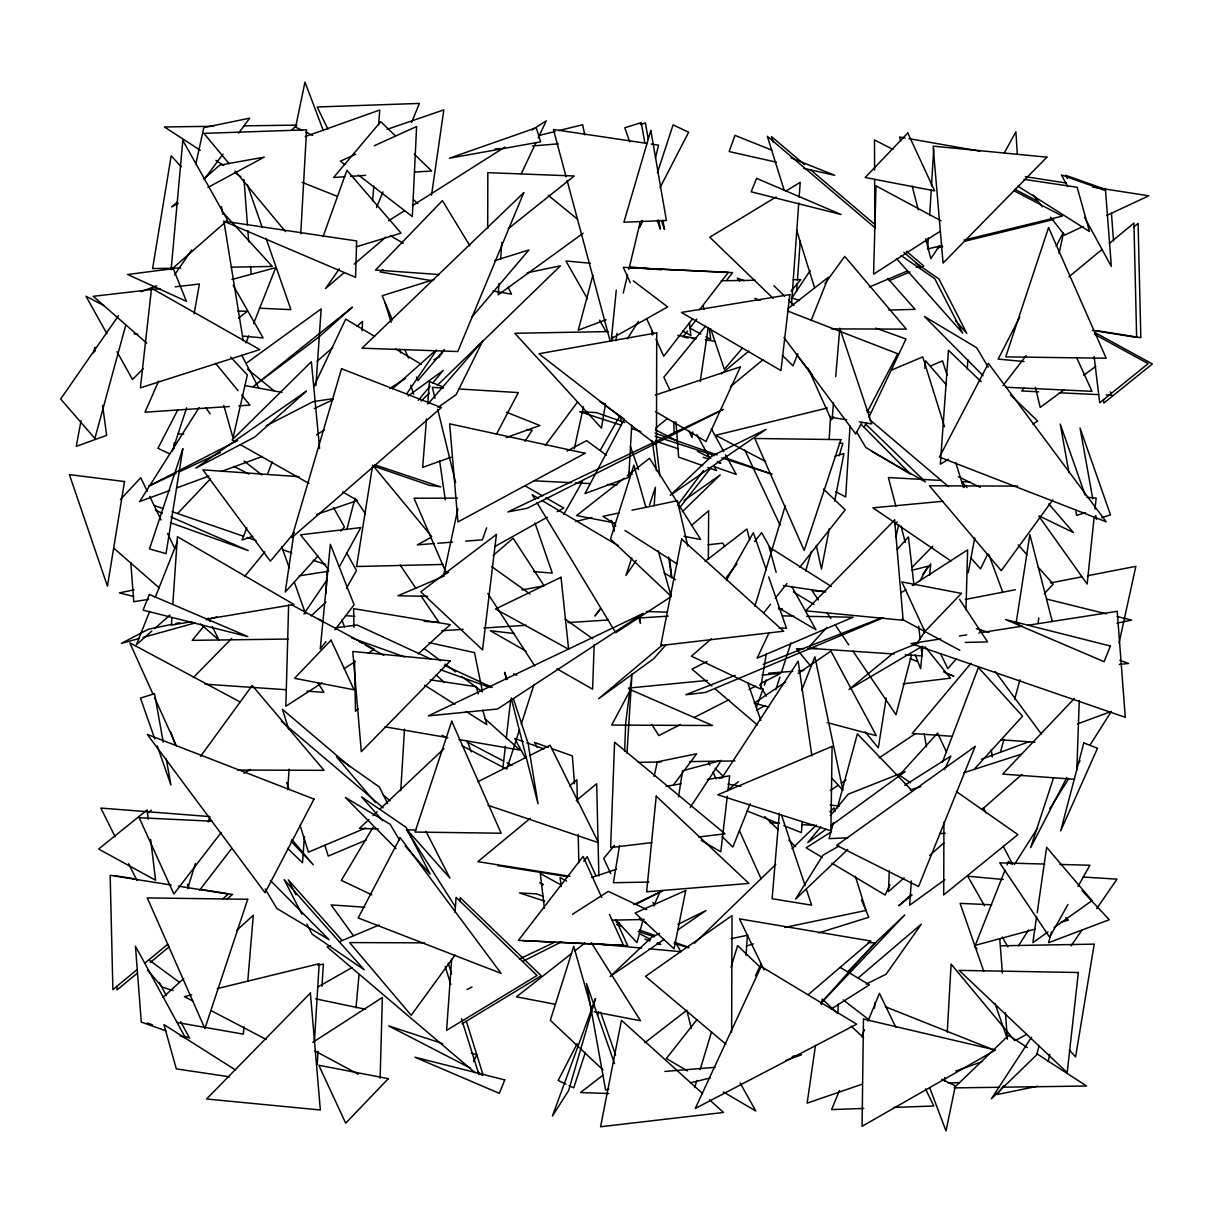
<?xml version="1.0" encoding="UTF-8"?>
<svg xmlns="http://www.w3.org/2000/svg" width="1213" height="1213" viewBox="0 0 1213 1213"><rect width="100%" height="100%" fill="white"/><g stroke="black" fill="none" stroke-linecap="round" stroke-linejoin="round"><path stroke-width="1.5" d="M487.702 228.423L487.823 172.655L574.234 175.991L508.202 228.757M731.636 1032.081L732.03 915.542L645.498 976.389L725.844 1044.166M943.941 822.141L943.699 894.936L1017.904 834.589L956.375 791.558M708.347 559.284L708.65 510.718L691.41 525.502M288.633 605.075L285.843 706.254L322.188 682.828M380.124 1078.327L382.353 997.511L312.833 1042.316M965.973 609.866L967.625 549.898L912.312 585.545M173.975 448.598L174.172 442.957M594.173 644.376L592.611 689.196L556.919 668.803M1076.826 770.043L1079.267 700.538M624.65 751.302L625.696 722.963L632.003 673.912L626.969 753.243M362.141 330.8L362.505 321.415L356.834 326.403M889.281 870.934L888.477 891.585L904.094 877.878M326.039 593.218L327.01 570.686M837.865 1013.325L838.304 1003.939M300.733 233.806L306.586 129.836L203.89 133.369L229.09 163.71M631.715 425.202L628.774 477.3L585.015 493.585L624.24 419.364M944.518 1081.268L944.73 1077.493M947.277 1032.127L951.098 964.077L1014.705 1040.633M314.425 1041.709L319.186 963.713L217.203 988.625M317.245 1064.286L318.033 1051.277M321.991 986.29L323.355 964.017L317.897 965.351M400.745 790.785L404.505 729.134M829.192 438.833L830.556 416.423M850.025 425.945L845.688 496.951L835.666 491.705M928.309 237.854L927.627 248.983L942.198 245.435M929.674 215.565L931.25 189.577M931.478 185.862L933.752 148.714M171.912 617.569L171.397 625.089L191.836 621.663M172.807 604.408L177.401 536.707L294.016 604.499L206.695 619.161M315.926 385.522L321.172 308.906L246.178 363.309M498.983 283.615L498.209 294.85L583.195 233.199M500.651 259.264L501.803 242.403M654.141 505.897L655.429 487.292L649.516 504.942M746.04 955.313L747.451 934.707M911.327 880.926L909.659 905.232L944.851 879.698M287.648 789.708L289.119 769.163M304.387 836.606L302.522 862.777L287.557 848.342M451.661 959.195L446.596 1030.368L537.056 975.479L456.073 897.393L455.011 912.388M459.985 901.441L460.243 897.696L541.225 975.768L462.077 1023.802M791.543 304.069L798.76 202.935M799.155 197.325L800.216 182.344L785.69 191.169M796.653 291.256L797.184 283.766M797.457 280.021L800.262 240.69M967.201 369.101L967.868 359.761M372.618 200.858L373.786 186.014M378.608 124.818L379.775 109.989L305.176 136.599M426.506 418.849L422.685 467.369L451.1 457.225M427.689 403.929L429.463 381.534L443.488 387.129M802.263 821.413L801.368 832.603L783.841 825.613M874.497 1008.139L874.937 1002.575M243.98 1026.592L243.343 1034.143L177.098 1022.498M247.77 981.317L253.29 915.284L236.626 930.432M779.337 813.195L772.12 898.727L811.633 905.171L806.311 889.22M833.528 402.595L832.27 417.469L846.644 419.819M835.727 376.576L839.805 328.223L871.798 423.928L859.229 421.866M355.985 1007.867L359.093 974.206M922.805 646.241L920.637 668.681L915.209 654.868M924.063 633.141L924.427 629.411M929.658 575.174L930.735 563.954L922.835 574.295M616.295 290.089L611.428 338.609L667.681 306.889L633.307 280.87M924.837 368.267L925.595 360.792L946.534 385.112M1094.202 516.708L1087.151 584.014L1038.813 516.162M1094.99 509.233L1096.173 498.012L1086.939 497.391M502.834 768.375L505.381 746.131M506.23 738.717L510.688 699.78M727.3 796.213L720.795 851.814L701.22 840.382M727.952 790.649L729.68 775.82L707.255 779.519M1038.116 623.437L1038.768 617.933M431.494 195.399L443.837 109.867L386.992 129.397M815.47 1045.485L807.145 1103.133L862.216 1084.21M821.383 1004.591L822.187 999.012L837.379 1013.234M1036.645 916.467L1032.87 942.637L1048.032 931.872M1037.191 912.737L1046.637 847.311L1092.034 900.653L1054.112 927.566M293.531 535.812L285.252 592.02L318.003 556.039M692.805 431.858L691.986 437.438L688.863 430.751M700.25 381.504L708.24 327.419M678.537 796.774L682.57 770.771L721.28 760.399L690.303 807.327M372.391 467.005L356.561 566.516L443.23 564.439M886.218 698.082L878.303 747.845L865.066 731.818M605.454 403.944L601.466 428.128L514.812 333.272L608.092 331.589M615.886 340.717L617.114 333.287M619.54 845.522L613.414 882.715L648.864 882.063M766.373 653.489L760.506 688.984L691.395 656.172L711.364 638.826M194.125 313.788L199.387 284.024L175.172 286.829M81.044 420.714L76.252 446.369L106.653 435.361L102.605 405.415M93.735 352.892L94.766 347.388L95.266 351.133M968.186 572.763L974.752 537.92M829.298 528.716L821.444 569.064L816.288 545.365M834.665 501.212L843.945 453.526L834.999 456.209M457.832 509.051L443.67 575.068L448.613 572.309M195.869 163.816L203.829 127.577L249.696 118.192L238.597 133.127M574.295 448.643L583.483 406.81M654.125 776.396L657.325 761.84L696.641 753.804L673.321 785.175M1059.055 253.426L1063.513 233.078M1119.083 642.86L1135.853 566.335L1087.652 575.705M1048.168 1061.572L1049.761 1054.34M895.816 537.541L898.651 524.653M611.898 340.656L612.777 337.002M623.224 293.137L627.591 274.866M628.895 269.392L640.221 221.888M655.475 157.933L658.523 145.135L651.154 144.044M346.994 529.035L354.499 500.059M911.509 654.99L896.013 714.745L852.982 651.123M1039.056 1045.864L1036.706 1054.81L991.385 1098.826L1031.535 1037.191M592.899 275.078L578.283 330.179L606.045 319.686M643.117 919.499L636.992 942.607L615.598 919.757M1051.444 931.857L1048.578 942.668L1109.289 919.727L1082.193 890.782M1000.543 751.954L1003.924 739.308M1014.584 699.613L1019.906 679.765M833.467 822.399L829.07 838.653L847.811 837.789M837.364 807.949L857.364 733.895L912.237 790.891M125.727 325.251L94.887 438.469L60.65 399.016L118.586 315.562M805.69 571.02L811.452 551.233M839.199 455.83L842.868 443.23L839.153 443.291M754.85 606.348L785.281 505.669M694.7 1087.591L696.869 1080.404M700.128 1069.608L711.546 1031.854M731.09 967.14L737.61 945.579L760.642 967.686M187.651 888.629L195.445 863.429M208.257 822.005L209.925 816.607L100.831 808.07L115.129 836.727M506.837 769.042L519.513 729.604M521.256 724.237L533.932 684.799M775.82 689.757L779.898 677.142M781.657 671.729L790.967 642.89M172.443 451.009L186.62 407.856M641.692 220.569L639.357 227.665L642.814 220.963M657.385 172.731L673.094 124.878L688.635 132.247L660.115 187.484M585.348 1052.384L573.719 1087.834L569.049 1085.62M597.569 1015.175L598.737 1011.627M1053.657 777.518L1030.641 847.629L1066.849 777.533M631.806 557.859L625.908 575.508L636.325 560.315M486.64 527.807L482.365 539.846L465.656 541.119M756.412 707.543L763.129 688.62M764.342 685.193L766.176 680.038M323.022 236.732L346.903 170.29L401.048 233.123L356.152 246.846M942.38 762.264L978.421 667.468L1022.544 716.201L974.479 768.966M246.785 527.852L242.1 539.997L252.744 536.343M267.527 474.086L272.212 461.941M245.981 342.87L248.741 335.865M253.593 323.628L275.745 267.648L231.91 279.506M801.672 690.242L814.878 656.824L842.914 790.254L831.602 777.988M1005.016 870.13L975.252 945.352L1035.508 929.037M1007.093 864.884L1008.473 861.382L1011.142 863.99M149.639 611.382L136.417 644.664L151.837 631.078M155.219 597.372L177.507 541.332M797.881 353.665L793.014 365.826L782.309 355.364M811.057 320.672L828.418 277.231L788.071 308.602M750.21 803.643L732.864 847.068L722.144 836.606M376.546 207.484L382.974 191.881M411.541 122.498L419.395 103.423L317.2 106.987L327.904 129.169M839.457 1090.502L831.602 1109.577L863.762 1108.455M861.594 1036.736L864.444 1029.792M868.008 1021.119L879.44 993.371L895.907 1027.502M158.6 381.17L144.999 412.208L229.333 406.522M653.701 905.762L660.736 890.478M769.057 632.716L757.155 658.174L853.027 617.235L806.66 616.325M313.636 386.886L345.705 319.11L374.726 336.456M521.272 173.747L535.797 143.028M538.223 137.918L546.29 120.845L531.961 129.943M473.631 1061.481L476.785 1054.825L471.402 1053.051M864.02 427.507L866.446 422.412M868.872 417.302L905.99 338.988L875.801 328.117M755.426 975.828L761.082 963.88M889.933 884.853L885.126 895.027L831.921 863.216M944.457 769.633L950.871 756.078L904.746 785.311M987.867 553.719L980.544 568.882L970.597 557.692M1019.784 317.033L998.147 359.093L1024.03 361.535M1056.129 246.375L1063.058 232.911M177.78 409.903L157.948 448.294L169.608 453.814M577.191 1043.635L558.177 1080.465L565.94 1084.149M496.42 434.36L518.285 392.587L458.499 388.948M861.882 422.321L855.772 434.027L783.977 337.517M867.128 412.299L897.741 353.756L788.329 311.316M339.413 566.638L360.777 527.594L300.536 534.827L328.283 569.231M1004.303 152.914L1015.872 131.762L1017.313 153.824M919.954 580.921L928.051 566.168L911.767 570.337M1067.94 904.489L1049.639 937.194L999.739 862.852L1044.818 864.05M1077.993 886.506L1089.88 865.248L1059.844 864.444M346.463 588.229L356.501 570.459L346.478 552.658M726.344 580.375L753.364 532.643L766.252 569.837M563.711 514.433L582.376 481.637M600.101 450.493L619.691 416.074L622.208 423.216M373.104 827.175L341.308 880.38L371.8 894.815M199.175 407.523L139.677 501.545L169.896 490.416M1014.493 864.429L1037.691 827.782M1049.791 808.662L1068.956 778.382M1077.023 765.63L1080.055 760.854M1090.138 744.918L1111.32 711.455L1077.523 723.888M627.348 338.821L638.432 321.384M1018.556 945.715L1028.548 930.022M524.956 441.32L532.173 430.266L526.669 429.387M721.902 778.003L798.184 661.146L811.861 755.76M791.285 298.898L810.178 270.62M939.226 246.133L930.811 258.733L925.686 238.749M303.932 613.899L326.858 580.163M916.831 643.572L925.17 631.306M406.931 393.467L436.453 350.375M174.551 274.911L191.639 250.075M1071.094 945.852L1081.769 930.341M1096.719 908.613L1117.006 879.137L1083.103 877.044M339.352 268.846L325.478 288.573L344.113 272.698M444.443 349.556L439.045 357.213L434.027 359.7M200.615 756.321L252.198 685.497L324.053 770.346L237.687 770.058M824.992 283.524L844.733 256.398L906.323 329.132L831.39 328.875M455.087 955.01L411.192 1015.296L349.602 942.577L424.535 942.835M1052.839 499.832L1001.256 570.656L929.416 485.806L1017.662 486.11M204.163 179.448L223.04 154.051M545.289 445.398L577.494 402.064M1003.773 1085.559L997.116 1094.52L1037.479 1086.257M600.602 608.441L594.946 616.007L600.738 608.608M677.521 505.351L703.525 470.492M325.888 641.662L320.247 649.046L330.345 544.319L354.105 604.756L334.924 629.85M221.191 832.497L173.868 893.951L139.192 817.744L212.381 821.216M199.432 890.387L231.759 848.418M692.593 318.792L663.738 356.258L655.96 339.17M699.522 309.8L728.376 272.349L623.3 267.36L630.29 282.75M682.919 337.078L687.528 331.073M689.848 328.086L696.762 319.095M726.784 280.127L732.546 272.637L629.35 267.739M583.787 861.23L587.244 856.742L595.795 875.543M1003.075 385.552L1026.153 355.591M1024.03 387.993L1021.725 390.98L1038.616 391.784M679.538 507.913L710.833 467.93M726.481 577.267L737.019 563.878M754.592 541.574L761.612 532.659L771.756 550.763M696.778 1019.845L666.331 1058.509L687.483 1070.927M763.644 613.005L770.634 604.165M775.289 598.267L786.934 583.544M799.746 567.335L845.188 509.869L823.506 489.051M833.695 416.954L831.345 419.88L808.07 368.252M705.496 326.206L663.86 377.228L670.107 390.601M614.415 845.355L603.71 858.47L610.73 873.527M204.133 625.863L192.23 640.358L288.103 639.039M244.586 576.554L264.828 551.9M294.365 532.552L270.378 561.21L202.905 469.856L299.111 476.709M418.242 400.305L430.16 386.068M432.541 383.217L443.261 370.405L408.25 395.908M820.837 826.932L807.737 842.595L825.992 829.283M830.359 815.53L848.236 794.181L905.141 771.62L830.556 825.962M971.022 663.253L912.252 733.456L951.871 736.291M443.564 350.405L417.954 380.548L416.499 377.076M471.614 317.397L528.929 249.954L494.934 260.568M742.538 347.949L724.343 369.298L710.712 328.753M791.103 290.999L800.807 279.612L793.226 279.718M428.386 403.535L482.88 340.671L456.149 394.65L438.045 407.356M665.755 644.998L653.686 658.735L598.631 698.749L662.389 645.013M956.541 658.659L947.808 668.575L940.439 653.595M979.012 633.156L981.514 630.32M820.761 1003.242L872.996 945.018L904.777 914.966L820.852 1003.303M809.253 646.817L826.841 627.348M897.15 549.474L908.446 536.95L913.98 585.273M340.656 531.127L344.447 526.973L333.469 507.489M1044.302 593.718L1053.218 584.06L1038.237 567.275M120.421 499.544L140.753 477.74L147.258 491.28M894.709 524.607L897.286 521.863M177.962 513.114L210.531 478.756M1074.324 698.521L1002.681 774.091L1074.642 779.307M847.932 971.568L875.483 942.986L868.023 942.456M193.292 677.597L231.744 638.417M911.797 567.548L932.752 546.184M143.179 368.767L132.505 379.472L116.994 351.725M682.373 511.674L720.219 474.874L684.087 500.499M421.063 401.109L429.19 393.224M437.302 385.34L560.482 265.814L527.23 272.773M694.564 943.244L775.774 864.429M792.028 848.675L816.394 825.022M829.919 811.891L833.983 807.949L835.105 811.542M291.423 130.352L296.867 125.106L243.889 125.849M847.751 849.464L795.607 899.091L822.93 855.195L839.062 846.007M368.979 819.427L359.427 828.434L378.244 828.979M373.058 815.576L377.152 811.724M379.881 809.147L443.943 748.724M311.195 615.886L325.994 602.042M358.26 708.726L355.47 711.273L354.56 660.903M418.227 653.928L450.311 624.619L353.62 608.668L353.953 627.333M162.982 997.389L183.815 978.451M911.13 894.663L898.772 905.702L912.085 895.027M392.542 388.721L436.104 350.072M154.642 628.607L170.047 615.021M317.093 361.277L332.711 347.57M929.628 855.453L943.82 843.005M982.136 809.359L1021.877 774.485M177.234 202.071L171.564 206.983L178.19 203.42M204.163 178.675L219.75 165.135L264.237 157.129L207.969 187.393M493.16 555.509L513.129 538.223L544.106 585.818L521.848 589.943M382.914 269.513L380.063 271.955L431.904 280.703M808.237 994.675L870.934 941.045L739.475 918.863L764.099 969.93M354.151 264.146L385.689 237.278M858.258 977.86L921.349 924.139L886.127 974.206L866.173 984.122M655.763 428.068L667.408 418.44M721.28 373.892L748.952 351.027M677.021 430.797L674.11 433.208L673.837 421.897M730.893 386.25L762.932 359.776M137.433 969.323L112.885 989.611L110.171 875.316L171.139 885.005M144.65 963.349L167.758 944.245M222.631 898.894L228.408 894.117L178.523 886.187M137.281 973.19L117.055 989.899L116.964 986.154M150.276 962.455L169.047 946.928M226.801 899.182L232.578 894.406L201.176 889.417M1068.941 276.807L1102.162 249.362M1109.379 243.388L1133.928 223.101L1136.642 337.396L1092.307 330.345M1133.761 226.967L1138.097 223.389L1140.827 337.684L1096.476 330.633M530.278 818.32L477.861 861.655L570.004 876.302M569.594 785.812L576.872 779.792L577.418 802.415M576.296 800.58L596.675 783.734L598.873 876.044M148.365 812.604L151.307 810.223M624.21 478.18L576.584 515.57L613.626 522.727M627.197 475.83L649.516 458.302L700.674 539.512L684.011 536.298M571.505 953.57L516.435 996.828L555.327 1004.319M574.477 951.235L584.893 943.047M238.4 318.261L247.27 311.332L237.9 311.044M727.921 789.845L738.383 781.703M705.026 561.467L746.95 528.989L749.664 539.815M602.937 1075.173L580.481 1092.564L608.729 1093.504M644.861 1042.71L686.785 1010.247L691.319 1028.275M1064.226 389.676L1040.223 407.401L1035.356 387.281M1083.725 375.272L1095.718 366.417M664.208 939.302L610.094 976.541L651.487 937.406L659.736 933.343M678.128 929.719L705.951 910.569L677.9 924.397M785.524 681.918L754.198 703.161L768.784 707.043M798.063 673.427L830.95 651.123L876.317 735.685L827.099 722.584M830.314 790.512L838.183 785.251M841.337 783.143L846.052 779.989M879.122 757.898L915.33 733.698M671.047 596.69L615.734 632.716L537.01 502.698M939.939 231.425L873.572 274.199L876.013 185.862L941.076 220.827M344.31 668.575L355.364 661.449M368.009 653.291L374.332 649.228L291.984 604.969M901.259 592.672L905.99 589.624M572.506 914.268L608.304 891.373L646.741 909.538M388.569 220.796L404.49 210.698M412.465 205.649L504.866 147.091M316.548 434.876L324.493 429.827M389.722 388.509L405.627 378.426M831.572 831.678L806.114 847.796L822.247 857.439M831.163 1009.08L869.403 984.85L840.291 967.443M775.986 197.037L709.757 237.232L773.197 298.398M243.995 773.288L250.454 769.376M948.414 459.302L940.333 464.2L948.46 350.223L981.135 381.731M1032.839 424.034L1037.676 421.093L1010.459 394.847M921.789 646.559L849.055 689.469L893.071 653.322L918.62 642.875M317.366 987.276L351.906 967.64M494.661 546.593L547.29 517.208M557.161 511.704L563.742 508.035L545.895 497.785M430.448 537.693L417.378 544.834L434.087 543.545M756.821 710.075L764.994 705.617M1016.539 1039.844L1026.456 1034.507M566.941 451.054L586.592 440.637L606.409 455.193M237.627 440.471L148.759 486.14L176.067 473.343M266.132 425.808L313.075 401.685L332.878 398.683M680.569 724.464L658.856 735.548L651.775 724.479M693.912 717.641L728.968 699.734M749.012 689.5L755.684 686.088M760.687 683.526L780.717 673.291L761.931 675.125M707.027 661.494L692.017 669.121L711.925 686.133M477.695 781.869L526.533 757.155M529.899 755.456L550.111 745.222L598.509 842.732L487.99 805.28M466.96 989.55L472.024 986.988M522.682 961.439L561.513 941.849M635.809 904.367L662.829 890.736L633.793 904.549M519.376 959.028L555.251 941.955M179.479 471.751L220.432 452.54M314.288 408.538L333.059 399.729M1083.103 226.467L1064.574 235.125L1050.579 217.248M1106.696 215.459L1148.817 195.793L1092.716 187.105M355.636 154.233L340.398 161.162L344.886 164.619M374.256 145.757L416.605 126.501L412.329 216.566L358.381 175.006M444.185 576.039L397.955 595.765L427.628 596.341M869.342 287.011L907.536 270.908M916.209 267.239L919.681 265.783L903.882 252.349M889.144 280.719L909.977 271.924M920.379 267.542L923.851 266.072L906.611 251.409M891.6 370.056L922.759 356.91L944.518 426.703M930.447 365.962L942.562 360.852L947.019 375.166M365.553 828.07L308.436 852.148L300.066 825.31M366.311 840.033L328.238 856.09L324.887 845.34M330.603 945.458L327.131 946.928L475.162 1072.732M339.276 941.804L379.214 924.973M883.231 617.796L705.36 692.456L685.845 694.731L735.139 675.353M763.295 664.284L881.229 617.933M140.996 291.666L156.598 285.768M177.007 487.808L209.015 476.042M221.463 471.463L262.357 456.422M981.514 759.202L1029.519 741.537M506.17 437.59L539.906 425.536L506.594 412.268M719.339 778.458L722.887 777.184M955.844 1071.034L982.485 1061.527M785.66 1060.374L801.626 1054.779L792.301 1056.447M316.669 514.433L357.501 500.453L342.748 491.962M655.384 395.044L740.461 366.796L706.027 441.502L655.566 411.556M591.686 877.469L616.507 869.221M910.129 790.042L920.864 786.57M963.85 772.711L1021.164 754.228M640.449 124.484L645.377 122.938L648.349 139.465M1085.438 512.614L1076.628 515.358L1075.628 509.778M1101.722 517.648L1110.517 514.903L1080.055 428.022L1092.761 498.801M608.896 1089.031L605.605 1090.062L586.501 983.576L614.551 1063.589M434.087 279.536L382.186 295.729L392.406 319.959M818.699 932.903L868.796 917.271L861.503 899.955M746.207 946.064L753.364 943.911M139.419 638.402L121.361 643.406L148.365 629.229L172.307 624.27M143.028 637.401L195.369 622.891M206.195 619.888L217.036 616.886M1061.087 922.123L1068.38 920.136L1065.727 917.528M538.724 135.538L555.19 131.489M558.844 130.579L582.634 124.742L584.757 134.84M690.318 1082.86L710.439 1077.917M964.047 240.098L1062.391 216.081L1013.947 190.714M937.27 247.952L942.728 246.618M964.578 241.281L1053.809 219.477M827.463 407.977L715.625 435.285L765.737 461.531M191.715 994.857L184.421 996.631L192.776 1000.998M575.478 521.514L591.959 517.572M619.252 512.902L602.906 516.344L615.522 524.425M631.973 510.233L677.4 500.696L687.756 546.002M731.151 938.68L747.784 935.193M784.735 927.46L866.037 910.447L855.347 876.286M134.052 589.836L119.359 592.899L133.839 596.478M175.991 623.497L179.66 622.739M1116.946 623.164L1131.623 620.101L1117.143 616.522M965.29 599.465L1015.342 589.745M1050.564 582.907L1082.087 576.782M666.134 786.297L681.084 783.825M148.638 599.374L133.779 601.693L130.792 562.65M299.111 575.841L328.844 571.202M940.727 638.902L910.993 643.542L1125.285 717.292L1117.218 611.307L1028.033 625.241M959.301 635.991L966.731 634.824M981.59 632.504L1022.468 626.12M335.607 627.803L357.062 624.983L430.691 658.977M902.988 683.874L950.461 678.173L925.019 646.635M651.881 842.595L610.624 847.553L614.597 742.189L725.04 833.816L698.779 836.97M160.283 288.558L93.249 296.321L146.697 343.127M708.013 544.773L722.69 543.151L724.692 546.335M1119.311 664.421L1128.59 663.466L1119.766 660.297M707.437 680.402L628.516 688.074L630.548 691.228M942.744 501.287L872.966 507.838L951.007 561.058M495.071 149.017L500.651 148.562M532.249 145.985L558.283 143.847M664.83 1071.428L715.018 1067.334M437.802 543.257L452.646 542.12M768.617 673.154L792.756 671.305M798.336 670.88L803.901 670.455M344.917 176.734L333.605 177.477L380.746 121.664L395.468 135.932M350.572 176.355L365.644 175.354M414.664 172.094L431.631 170.972L414.224 154.096M238.703 405.885L249.939 405.127L241.645 395.029M441.668 630.73L463.169 629.35M483.851 628.016L526.124 625.286M567.972 622.587L608.32 619.995M635.657 618.236L668.257 616.128M778.594 609.017L782.309 608.774M939.605 833.574L945.23 833.316M894.042 1107.393L933.783 1106.013L925.549 1088.94M948.141 1083.027L959.347 1082.648M888.826 310.088L915.102 309.36L887.795 278.444M965.245 642.435L987.594 641.904L959.544 599.343M803.992 648.637L796.441 648.819L810.89 666.301M807.752 648.561L817.168 648.333M612.322 920.167L644.255 919.484M180.646 268.073L152.595 268.589L171.2 155.78L181.313 166.833M231.152 267.163L272.303 266.42L223.01 212.487M1000.695 945.806L1094.217 944.123L1075.613 1056.932L1069.305 1050.018M721.235 280.764L755.335 280.264M638.356 762.34L661.085 762.007M689.5 761.597L734.972 760.93M213.609 126.273L164.422 126.971L200.281 150.276M999.527 1087.257L954.115 1087.894L1008.61 1035.371L1027.32 1047.532M1003.318 1087.197L1086.575 1086.029L1036.675 1053.612M457.498 498.134L414.012 498.225L445.853 572.111M782.552 615.855L793.681 616.083M406.461 829.798L415.862 830.071M646.286 611.504L667.014 612.186M779.064 627.97L786.479 628.273L768.693 576.918M259.355 308.193L290.908 309.633L265.981 238.173M991.628 904.807L960.09 903.367L983.758 971.249M1005.668 387.235L1091.988 391.329L1076.583 357.456M1059.252 392.769L1098.66 394.634M1106.165 394.998L1111.79 395.256L1110.244 391.875M522.606 940.651L554.508 942.167M558.268 942.349L627.697 945.64L616.022 920M533.705 480.773L571.535 482.668M575.311 482.85L590.443 483.608M607.47 484.457L616.932 484.942M941.364 480.469L888.401 477.543L895.891 506.352M962.167 481.622L969.748 482.046M133.976 333.863L137.751 334.091M443.549 388.039L432.344 387.356L435.027 398.349M770.058 822.687L779.413 823.248M801.823 824.628L814.909 825.416M809.875 648.333L894.026 654.004M905.247 654.762L922.077 655.899L921.016 646.605M204.982 684.162L286.116 689.727M306.874 691.152L323.856 692.32L317.927 682.798M364.734 907.218L331.104 904.913L353.301 935.526M439.03 274.547L375.499 270.014L442.427 200.6L469.871 245.83M178.19 433.829L183.724 434.239M825.113 591.55L812.028 590.61L818.335 599.919M345.478 615.628L354.833 616.31M424.004 621.314L438.954 622.39L421.108 596.008M1000.922 739.778L1034.886 742.204M533.75 571.611L552.279 573.097L534.994 522.97M590.261 263.236L565.94 260.992L587.441 298.807M629.547 266.86L661.343 269.802M242.539 336.031L263.115 337.942L233.214 285.313M1003.257 879.486L967.716 876.195L984.531 905.793M591.08 943.426L641.586 948.096M649.076 948.778L680.872 951.72L675.262 941.849M830.162 805.083L839.532 806.039M514.509 633.504L490.416 630.79L526.108 651.184M1023.984 179.342L1077.159 187.287L1089.517 231.547L1017.889 186.15M647.454 143.483L553.416 129.503L566.122 176.825M225.588 221.448L356.652 240.962L355.576 277.352L223.708 221.16M783.371 585.561L825.719 591.883M430.221 679.811L476.239 686.694L478.256 693.912M229.484 1076.81L176.31 1068.88L163.952 1024.606L235.565 1070.018M1025.394 176.689L1066.545 183.057M727.997 784.189L740.855 786.221M677.764 335.394L696.201 338.336M705.405 339.792L714.624 341.262M684.678 337.275L688.362 337.866M692.047 338.457L695.731 339.034M497.664 865.582L567.684 876.726M114.34 875.604L136.508 879.122M492.994 291.014L511.507 294.137L508.217 287.329M385.037 726.845L447.87 737.656M458.954 739.566L519.937 750.074L485.018 718.793M905.201 137.994L899.606 137.008L900.546 140.632M908.931 138.646L979.786 151.14M244.799 385.507L281.962 392.39M594.218 1011.824L640.525 1020.755L591.368 942.728M315.577 998.83L365.507 1009.261M429.008 642.602L474.48 652.594L482.152 690.121M776.456 162.208L729.149 151.564L734.987 135.386L771.726 150.094M803.749 168.349L834.696 175.309L790.967 157.796M1019.648 623.967L1016.115 623.133L1029.852 534.63L1052.278 621.465M1046.546 599.055L1106.286 613.839M976.344 628.668L988.944 632.489M620.995 425.126L579.617 411.692L596.432 412.617L624.831 422.564M631.791 428.644L640.782 431.555M655.172 436.24L714.533 455.527M721.72 457.862L772.09 474.222L724.206 457.392M544.652 901.123L519.467 892.935L536.282 893.86L543.379 896.346M616.598 924.488L621.996 926.247M638.19 931.508L654.368 936.77M674.155 943.198L688.544 947.869M442.624 1043.605L388.691 1025.895L470.477 1068.137M173.004 990.627L162.269 987.094L147.486 970.097M374.711 464.806L440.804 486.883L429.311 485.276L372.361 465.656M655.566 441.077L678.507 448.886M703.222 457.286L708.513 459.075M717.338 462.077L720.871 463.275L717.52 461.562M644.831 939.12L650.123 940.924M657.188 943.32L660.721 944.533L657.355 942.804M154.263 505.533L163.194 508.611M172.125 511.689L243.555 536.267M247.134 537.495L256.064 540.573M282.841 549.792L291.772 552.855M313.197 560.239L325.706 564.545M654.99 433.147L717.095 454.905M616.128 921.85L619.676 923.093M639.206 929.931L655.172 935.526M674.686 942.365L688.893 947.338M1106.18 189.668L1065.59 175.248L1067.379 178.508M713.911 466.52L736.261 474.465L725.556 454.86M702.706 465.64L678.643 457.089L675.929 421.821M707.861 467.475L716.458 470.538L713.775 465.625M548.276 747.36L534.539 742.462L537.207 747.375M551.718 748.573L572.354 755.911L574.492 783.765M523.319 741.598L514.721 738.535L525.426 758.14M526.76 742.811L543.955 748.921M147.213 1022.999L152.504 1024.879M184.27 1036.16L189.562 1038.04L180.646 1021.71M165.984 1030.853L141.284 1022.074L135.462 946.246L185.392 1037.752L180.1 1035.872M351.558 637.902L404.884 657.006M440.44 669.728L490.219 687.559M170.336 522.667L248.21 550.581L170.912 516.965M744.388 280.734L737.292 278.171L739.596 281.158M792.347 298.019L799.443 300.581M754.804 298.307L760.096 300.369M302.219 182.375L337.047 196.248M747.026 810.951L778.579 823.521M885.384 1006.745L993.356 1049.761M910.023 658.538L917.043 661.373M945.094 672.715L953.858 676.263L943.502 671.79M155.461 510.248L162.33 513.235M513.66 673.837L516.859 675.247M444.383 665.3L492.326 687.437M302.416 130.443L295.623 127.153L304.979 82.059L323.325 130.625M305.812 132.096L312.62 135.371M958.3 476.679L980.301 487.353M1039.556 516.101L1073.414 532.522L1048.775 503.911M941.773 1079.267L955.359 1085.847L946.004 1130.941L929.628 1087.576M892.92 149.351L874.497 139.98L874.618 170.047M233.897 466.399L249.014 474.086M605.029 404.065L599.995 401.488L623.907 418.819M655.399 429.811L677.218 440.971M697.369 451.266L710.803 458.135M543.197 884.444L539.846 882.73L542.833 884.899M640.57 934.222L650.638 939.378M104.348 305.812L85.971 296.23L106.956 333.772M1014.765 189.258L1038.161 201.494M466.869 741.856L503.622 761.097M506.958 762.841L511.977 765.464M442.048 735.29L447.066 737.913M462.092 745.798L505.533 768.542M211.153 1010.626L266.284 1039.496M239.992 701.902L129.791 642.829L153.096 694.367M902.184 619.327L959.832 650.304M314.849 1050.867L358.229 1074.187M1095.415 332.771L1152.35 363.945L1103.86 403.065L1103.405 399.365M1094.49 334.272L1148.18 363.642L1099.691 402.777L1094.126 356.531M689.545 327.859L700.932 334.091M705.814 336.759L710.697 339.443L709.378 328.48M682.752 331.058L690.894 335.501L689.363 322.734M566.607 881.063L560.088 877.499L561.194 886.627M561.437 885.141L540.285 873.557L544.455 908.249M317.912 618.66L322.855 621.405M359.078 641.586L362.369 643.421M365.659 645.255L383.763 655.354M235.367 441.775L232.092 439.925L311.377 361.732L319.595 448.446M240.265 444.565L308.997 483.471M872.177 451.645L925.398 481.91L865.87 424.262M524.789 485.685L542.651 495.92M778.549 607.819L815.985 629.774L792.028 586.986M723.282 1091.927L755.82 1111.017L740.157 1083.042M538.663 498.528L532.158 494.661L535.069 499.483M541.923 500.453L618.463 545.835M664.057 572.87L675.444 579.632M639.357 918.878L645.862 922.744M390.343 235.595L403.292 243.328M395.696 348.98L421.487 364.4M793.347 591.944L814.059 604.453M831.36 586.531L769.103 547.063L776.153 572.369M424.58 685.163L454.905 704.389M466.08 711.47L486.838 724.631L482.804 710.181M624.983 530.49L677.036 563.878M215.869 160.404L223.662 165.468M234.579 172.564L240.811 176.613M915.967 263.191L938.938 278.929L966.837 333.423L955.601 320.732M901.062 255.564L934.768 278.641L962.667 333.12L896.437 258.46M866.567 410.13L869.645 412.238M910.326 782.628L899.424 775.168L937.588 733.107L946.428 751.878M491.765 566.668L529.975 593.961M565.122 619.07L592.626 638.72M629.274 471.993L632.322 474.222M149.169 960.074L179.463 982.318M424.262 648.591L440.698 660.812M445.171 664.148L455.633 671.911M461.607 676.354L482.531 691.91M843.156 999.906L868.629 1019.527M244.071 461.001L261.872 474.92M548.291 195.323L577.57 219.235M247.513 369.116L273.85 390.631M804.568 164.695L771.513 136.599L773.197 141.997M810.314 169.577L874.998 224.541M875.134 227.908L767.344 136.311L784.205 190.365M869.509 419.516L948.43 486.58M349.905 766.661L282.462 709.347L288.603 729.028M382.914 794.712L390.086 800.807M281.31 721.265L383.202 807.843M477.907 1071.807L482.213 1075.476M714.775 688.559L757.443 725.01M113.764 548.155L159.221 587.896M200.433 623.922L218.901 640.07L212.381 626.545M436.134 675.019L444.519 682.525M702.57 1093.52L621.481 1020.285L600.571 1126.756L723.524 1112.457L709.56 1099.842M413.618 199.766L417.757 203.648M851.177 1026.153L863.611 1037.782M602.922 1069.881L550.323 1020.285L573.734 946.352L591.338 1008.291M773.864 285.707L784.614 296.169M788.647 300.081L794.015 305.312M715.048 768.254L723.115 776.108M764.766 816.622L778.2 829.692M788.95 840.154L795.667 846.689M983.076 375.681L924.427 316.487L976.692 347.752L988.216 367.205M861.275 424.489L910.599 474.253L865.794 447.476L856.423 431.661M395.984 848.554L345.341 797.441L390.131 824.234L399.502 840.048M270.393 880.471L329.026 939.666L276.761 908.416L265.238 888.962M291.135 841.306L313.227 864.748L291.833 839.472M230.667 357.107L247.361 374.969L233.017 437.954L223.768 405.309M974.509 946.292L977.041 949.051M967.019 487.611L962.03 482.031L963.986 487.338M1018.253 544.925L1026.986 554.705M407.507 830.268L449.887 878.045L425.975 831.345M382.717 820.716L361.535 796.835L406.173 827.402L430.084 874.118L405.157 846.007M342.051 940.454L288.315 879.88L295.927 894.739M375.454 802.612L336.486 756.851L379.411 787.04L387.705 803.749M235.079 170.927L285.48 231.592M372.679 465.155L431.661 536.51M215.55 363.248L238.082 390.692M1033.082 194.899L1042.407 206.817M796.319 354.12L812.528 374.969M995.236 671.593L1041.345 734.001M205.755 407.659L210.152 413.815M826.72 612.338L830.92 618.539M835.12 624.74L848.782 644.922M354.969 498.255L365.462 513.766M400.108 564.985L415.862 588.26M487.793 593.46L534.766 665.967M406.673 830.01L455.042 906.369M759.672 684.905L766.373 696.156M1002.287 937.043L1007.897 946.913M599.586 320.187L606.121 331.71M652.837 902.381L654.702 905.671M1067.667 186.393L1061.42 174.96L1105.543 190.638L1111.351 266.451L1084.604 217.43M711.288 428.72L723.767 451.585M696.838 434.588L709.317 457.468M159.252 982.485L166.378 995.57M983.425 807.903L986.002 812.877M1003.181 846.098L1012.628 864.353M241.796 355.288L258.976 388.494M301.901 914.253L284.145 879.577L364.127 969.733L312.044 934.071L306.98 924.17M128.593 863.686L137.008 880.532M149.715 496.344L161.102 520.013M167.621 533.538L174.945 548.761M208.318 618.084L209.94 621.465M744.827 450.084L780.08 525.214M614.187 522.97L615.719 526.321M646.635 318.655L653.625 334.03M601.739 897.484L583.074 856.454L518.436 940.363L623.512 945.352L609.517 914.572M187.499 884.322L189.046 887.719M708.331 761.719L709.878 765.16M712.986 772.044L716.095 778.928M739.369 830.556L761.097 878.758M154.657 697.809L176.416 745.919M404.808 349.389L408.463 358.047M341.884 620.04L344.507 626.985M988.853 554.629L1002.59 591.823M467.384 741.234L471.19 751.893M281.689 546.578L289.24 567.836M294.274 581.997L305.6 613.884M630.381 446.414L638.569 469.613M1085.119 495.01L1060.253 424.095L1068.941 472.524M661.373 220.523L664.481 229.424L662.844 220.235M629.774 142.012L624.786 127.774L641.207 122.649L644.831 142.846M657.203 220.235L660.312 229.121L658.674 219.947M600.647 1012.324L615.598 1054.992M170.851 732.167L175.188 744.585M154.764 738.884L140.481 698.097L154.551 693.7L163.239 742.129M157.25 745.965L170.927 784.978L166.242 758.898M994.963 1003.409L1007.427 1039.132L1005.41 1012.703M247.3 184.588L262.251 227.468M747.799 682.828L760.824 720.37M703.009 305.828L704.192 309.36M781.43 814.787L805.129 885.672M507.004 679.401L504.669 672.32L506.518 679.614M513.433 698.9L528.049 743.19L538.011 803.734L511.143 697.869M955.692 462.502L963.501 487.55M796.562 230.015L814.56 287.678M384.946 302.553L391.132 322.34M399.577 349.314L400.699 352.907M410.813 385.264L413.633 394.255M448.234 963.167L451.615 973.978M466.217 1020.83L483.092 1074.885M445.186 966.473L450.811 984.501M461.486 1018.738L478.923 1074.597M286.662 782.355L288.891 789.527M645.801 507.019L633.899 465.11L610.488 539.042L671.168 596.28L658.219 550.732M611.382 520.316L614.445 531.158M638.478 616.022L640.525 623.255L639.554 615.946M567.093 180.464L610.048 340.671M901.032 526.154L905.247 542.347M912.176 186.059L918.241 209.682M437.711 409.357L455.633 482.698M1095.764 515.57L1096.446 519.3M924.185 733.926L926.474 746.738M221.539 206.635L222.737 214.079M223.95 221.524L243.207 340.61M991.233 749.604L992.31 756.988M439.652 460.955L445.292 499.908M652.245 440.85L656.491 470.811M668.651 556.949L671.562 577.54M148.244 819.184L147.137 809.935L98.632 849.055L155.567 880.229L150.685 839.532M655.642 440.395L659.857 476.087M669.606 558.723L671.82 577.509M918.666 626.166L920.167 639.175M1111.411 213.109L1113.534 240.856M999.785 939.059L1002.378 973.038M243.995 179.539L247.452 224.845M247.877 230.515L248.756 241.842M250.621 266.39L251.197 273.941M651.972 331.301L652.063 335.061M578.176 834.438L578.859 862.701M874.649 179.433L874.831 228.271M656.718 332.847L656.46 444.898L538.906 353.741L656.718 332.847M863.474 1019.056L862.064 1126.286L995.464 1050.018L863.474 1019.056M832.088 746.42L830.92 830.799L717.823 794.788L832.088 746.42M182.829 140.39L171.124 269.695L227.559 220.281L182.829 140.39M656.233 796.183L646.62 891.767L748.891 883.428L656.233 796.183M1078.357 972.523L1067.197 1072.626L959.104 970.37L1078.357 972.523M151.534 288.239L140.39 387.842L259.825 349.587L151.534 288.239M789.83 294.577L780.96 370.572L681.448 312.438L789.83 294.577M496.42 534.463L482.547 649.88L420.775 591.853L496.42 534.463M182.829 448.901L166.029 553.613L149.502 548.943L182.829 448.901M124.514 481.546L107.457 586.197L69.414 474.601L124.514 481.546M681.645 539.042L660.736 645.513L783.689 631.215L681.645 539.042M685.739 890.494L674.049 948.839L635.096 913.04L685.739 890.494M1083.8 742.917L1060.678 830.905L1097.507 748.239L1083.8 742.917M595.507 998.542L568.594 1090.654L552.446 1116.005L595.507 998.542M341.535 368.737L291.833 537.602L441.35 407.553L341.535 368.737M650.82 130.413L623.891 222.222L666.407 220.493L650.82 130.413M247.725 899.273L204.891 1028.563L147.289 897.923L247.725 899.273M451.736 721.235L415.028 832.057L501.121 833.225L451.736 721.235M840.912 439.637L804.189 550.459L754.804 438.484L840.912 439.637M1048.578 227.589L1005.729 356.88L1106.18 358.229L1048.578 227.589M149.381 594.461L143.043 610.124L247.801 636.582L149.381 594.461M756.609 178.372L751.181 191.806L840.973 214.474L756.609 178.372M504.76 1079.904L499.316 1093.338L414.952 1057.22L504.76 1079.904M975.116 746.45L918.559 886.521L836.636 845.37L975.116 746.45M1110.411 646.029L1104.088 661.692L1005.653 619.57L1110.411 646.029M523.743 192.7L457.786 351.543L362.005 348.192L523.743 192.7M761.158 966.518L695.276 1108.47L856.681 1024.166L761.158 966.518M314.031 799.094L265.071 892.738L147.289 734.396L314.031 799.094M400.169 837.667L358.184 917.938L501.121 973.387L400.169 837.667M988.398 363.415L939.423 457.074L1106.18 521.772L988.398 363.415M630.502 689.727L611.701 725.071L712.592 725.51L630.502 689.727M331.073 640.13L294.547 678.31L354.075 689.788L331.073 640.13M907.794 132.975L865.172 177.507L934.632 190.881L907.794 132.975M388.296 1078.66L345.675 1123.193L318.822 1065.272L388.296 1078.66M961.393 593.4L924.852 631.564L901.85 581.922L961.393 593.4M450.311 660.873L361.307 751.666L352.771 651.442L450.311 660.873M1046.895 157.159L943.062 263.085L933.115 146.151L1046.895 157.159M310.392 993.068L206.559 1098.993L320.353 1110.001L310.392 993.068M894.618 520.043L805.629 610.821L903.154 620.268L894.618 520.043M711.652 456.164L670.258 495.298L766.1 429.326L711.652 456.164M352.21 307.298L319.262 336.714L253.108 386.659L352.21 307.298M306.313 391.223L254.685 437.089L195.854 468.097L306.313 391.223M643.163 613.475L497.527 709.014L428.356 715.882L643.163 613.475M585.091 453.268L457.938 521.954L449.659 423.837L585.091 453.268M722.978 409.494L527.124 508.308L507.822 511.931L722.978 409.494M561.013 577.267L495.511 608.987L568.624 649.228L561.013 577.267M536.237 127.774L449.371 158.221L540.634 141.845L536.237 127.774M173.262 268.634L127.592 274.487L186.438 301.324L173.262 268.634"/></g></svg>
